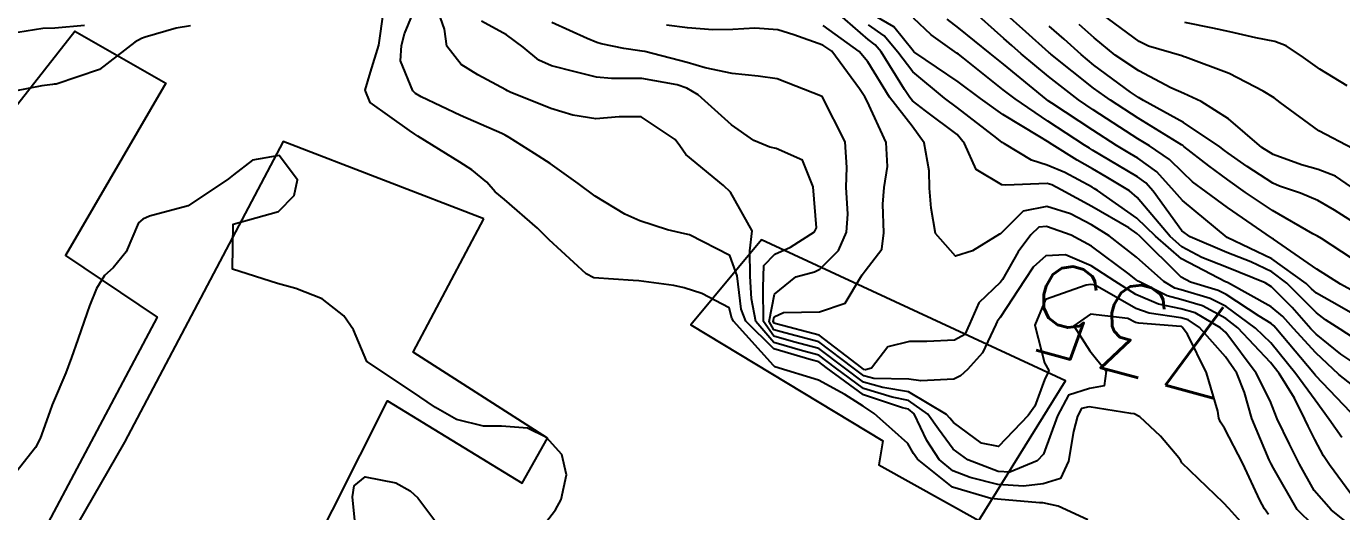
# Model space of a CAD drawing. Header units: metres. Extents: x 318500 to 325275, y 7408834 to 7428799.
# Drawn here: x 323313.2 to 323371.4, y 7419791.7 to 7419813.2 of the extents above; entities that cross this region are included whole.
import ezdxf
from ezdxf.enums import TextEntityAlignment as Align

# ---------------------------------------------------------------- set-up
doc = ezdxf.new("R2010")
doc.units = ezdxf.units.M
doc.header["$MEASUREMENT"] = 0
for name, color, linetype in [('Cotas', 45, 'Continuous'), ('Curvas de Nivel 1m', 11, 'Continuous'), ('Curvas de Nivel 5m', 15, 'Continuous'), ('Edificações', 30, 'Continuous'), ('Vias Primárias', 230, 'Continuous')]:
    doc.layers.add(name, color=color, linetype=linetype)
doc.styles.add('Style-STANDARD', font='STANDARD.shx')

msp = doc.modelspace()

# ---------------------------------------------------------------- linework, layer by layer
at = {"layer": 'Curvas de Nivel 1m', "flags": 128}
for points, elevation in [([(323368.182, 7419789.961), (323366.444, 7419791.878), (323366.214, 7419792.137), (323364.375, 7419793.908), (323364.32, 7419793.988), (323364.242, 7419794.127), (323363.42, 7419795.09), (323362.508, 7419795.936), (323362.262, 7419796.067), (323362.115, 7419796.089), (323360.266, 7419796.379), (323359.929, 7419796.301), (323359.753, 7419795.968), (323359.567, 7419795.284), (323359.348, 7419793.973), (323358.997, 7419793.21), (323358.225, 7419792.976), (323357.354, 7419792.873), (323356.224, 7419792.95), (323355, 7419793.261), (323354.233, 7419793.549), (323353.628, 7419794.049), (323353.081, 7419794.89), (323352.514, 7419796.066), (323352.263, 7419796.276), (323352, 7419796.338), (323350.272, 7419796.909), (323348.631, 7419798.117), (323348.294, 7419798.367), (323347.962, 7419798.458), (323346.302, 7419798.942), (323345.067, 7419800.169), (323344.864, 7419800.711), (323344.682, 7419802.175), (323344.353, 7419803.074), (323342.573, 7419803.992), (323342.367, 7419804.032), (323341.607, 7419804.211), (323340.376, 7419804.61), (323339.711, 7419804.91), (323338.392, 7419805.71), (323337.651, 7419806.267), (323336.409, 7419807.153), (323335.715, 7419807.592), (323334.594, 7419808.307), (323334.421, 7419808.404), (323334.263, 7419808.472), (323332.434, 7419809.276), (323330.697, 7419810.107), (323330.448, 7419810.249), (323330.323, 7419810.362), (323329.781, 7419811.688), (323329.824, 7419812.37), (323329.96, 7419812.885), (323330.497, 7419814.179)], 731), ([(323368.206, 7419791.621), (323368.027, 7419791.862), (323367.823, 7419792.257), (323367.072, 7419793.872), (323366.256, 7419795.441), (323366.085, 7419795.709), (323366.013, 7419795.884), (323365.959, 7419796.191), (323365.465, 7419797.892), (323364.622, 7419799.599), (323364.387, 7419799.909), (323364.349, 7419799.938), (323364.32, 7419799.944), (323362.462, 7419800.079), (323362.322, 7419800.12), (323361.98, 7419800.287), (323360.325, 7419800.489), (323359.584, 7419799.971), (323360.303, 7419798.858), (323361.015, 7419797.953), (323360.928, 7419797.305), (323360.278, 7419797.192), (323359.351, 7419796.897), (323358.868, 7419795.981), (323358.243, 7419794.291), (323357.968, 7419793.994), (323356.75, 7419793.494), (323356.232, 7419793.52), (323354.898, 7419794.033), (323354.245, 7419794.502), (323353.603, 7419795.399), (323353.132, 7419796.057), (323352.269, 7419796.657), (323351.548, 7419796.804), (323350.276, 7419797.191), (323349.035, 7419798.113), (323348.298, 7419798.664), (323347.571, 7419798.861), (323346.306, 7419799.228), (323345.505, 7419800.162), (323345.324, 7419801.16), (323345.267, 7419802.166), (323345.245, 7419803.279), (323345.355, 7419804.165), (323344.396, 7419805.889), (323344.086, 7419806.183), (323342.413, 7419807.546), (323342.145, 7419807.932), (323341.934, 7419808.207), (323340.435, 7419809.209), (323339.463, 7419809.216), (323338.433, 7419809.126), (323337.417, 7419809.288), (323336.44, 7419809.585), (323334.643, 7419810.307), (323334.514, 7419810.372), (323334.451, 7419810.406), (323333.198, 7419811.07), (323332.462, 7419811.533), (323331.839, 7419812.346), (323331.731, 7419813.097), (323331.281, 7419814.352)], 732), ([(323372.154, 7419795.802), (323370.289, 7419797.769), (323370.238, 7419797.831), (323369.934, 7419798.197), (323368.536, 7419799.857), (323368.435, 7419799.973), (323368.322, 7419800.066), (323367.793, 7419800.397), (323366.335, 7419801.357), (323365.98, 7419801.529), (323364.751, 7419801.904), (323364.343, 7419802.127), (323362.503, 7419803.938), (323362.372, 7419804.06), (323362.018, 7419804.301), (323360.389, 7419805.247), (323359.031, 7419805.981), (323358.616, 7419806.201), (323358.403, 7419806.262), (323356.58, 7419806.195), (323356.402, 7419806.207), (323355.259, 7419806.882), (323354.746, 7419808.037), (323354.426, 7419808.441), (323353.017, 7419809.486), (323352.448, 7419809.926), (323352.328, 7419810.072), (323352.098, 7419810.433), (323351.059, 7419812.091), (323350.791, 7419812.403), (323350.485, 7419812.644), (323348.784, 7419814.117)], 737), ([(323372.295, 7419798.121), (323371.406, 7419798.711), (323370.316, 7419799.591), (323370.08, 7419799.834), (323369.256, 7419800.772), (323368.338, 7419801.686), (323368.064, 7419801.863), (323366.35, 7419802.557), (323365.26, 7419802.992), (323364.363, 7419803.458), (323363.851, 7419803.918), (323362.395, 7419805.64), (323362.046, 7419805.944), (323361.014, 7419806.562), (323360.41, 7419806.911), (323359.739, 7419807.295), (323358.636, 7419807.987), (323358.422, 7419808.126), (323358.083, 7419808.337), (323356.44, 7419809.326), (323355.453, 7419810.03), (323354.461, 7419810.768), (323352.556, 7419812.069), (323352.511, 7419812.1), (323352.481, 7419812.14), (323351.613, 7419813.205), (323350.497, 7419813.842)], 739), ([(323372.009, 7419801.477), (323371.396, 7419801.814), (323370.35, 7419802.476), (323368.427, 7419803.802), (323368.37, 7419803.838), (323368.343, 7419803.86), (323366.39, 7419805.208), (323365.452, 7419805.894), (323364.847, 7419806.346), (323364.408, 7419806.755), (323363.818, 7419807.323), (323362.943, 7419807.932), (323362.425, 7419808.242), (323361.628, 7419808.752), (323360.443, 7419809.522), (323359.795, 7419809.97), (323358.465, 7419811.003), (323357.261, 7419812.008), (323356.844, 7419812.375), (323356.487, 7419812.686), (323354.97, 7419814.035)], 742), ([(323372.353, 7419802.645), (323370.547, 7419803.827), (323370.372, 7419803.931), (323370.166, 7419804.04), (323368.388, 7419805.077), (323367.192, 7419805.872), (323366.405, 7419806.425), (323365.563, 7419807.044), (323364.463, 7419807.909), (323364.42, 7419807.942), (323364.353, 7419807.979), (323362.438, 7419809.15), (323361.204, 7419809.952), (323360.458, 7419810.491), (323358.565, 7419811.989), (323358.519, 7419812.028), (323358.481, 7419812.062), (323357.461, 7419812.977), (323356.498, 7419813.829)], 743), ([(323371.947, 7419807.807), (323370.432, 7419808.6), (323368.729, 7419809.856), (323368.453, 7419810.057), (323367.975, 7419810.347), (323366.469, 7419811.13), (323364.529, 7419811.86), (323364.479, 7419811.875), (323364.371, 7419811.912), (323362.899, 7419812.349), (323362.486, 7419812.551), (323360.57, 7419813.959)], 746), ([(323315.787, 7419813.254), (323314.478, 7419813.138), (323313.942, 7419813.121), (323312.474, 7419812.893)], 731), ([(323370.199, 7419791.123), (323369.48, 7419791.841), (323368.43, 7419793.665), (323368.329, 7419793.859), (323368.299, 7419793.917), (323368.242, 7419794.034), (323367.463, 7419795.868), (323367.14, 7419797.009), (323366.797, 7419797.875), (323366.301, 7419798.6), (323365.15, 7419799.898), (323364.656, 7419800.238), (323364.324, 7419800.325), (323362.92, 7419800.525), (323362.328, 7419800.737), (323360.537, 7419801.759), (323360.338, 7419801.803), (323360.141, 7419801.766), (323358.331, 7419801.129), (323357.864, 7419799.997), (323358.295, 7419798.325), (323358.484, 7419797.987), (323358.421, 7419797.855), (323358.284, 7419797.58), (323357.855, 7419796.407), (323357.565, 7419796), (323356.246, 7419794.619), (323355.504, 7419794.771), (323354.256, 7419795.682), (323354.097, 7419795.881), (323353.947, 7419796.045), (323352.275, 7419797.039), (323351.129, 7419797.235), (323350.281, 7419797.476), (323349.436, 7419798.109), (323348.303, 7419798.961), (323347.18, 7419799.264), (323346.31, 7419799.511), (323345.846, 7419800.157), (323345.841, 7419801.664), (323345.848, 7419802.157), (323345.862, 7419802.643), (323346.355, 7419803.136), (323347.053, 7419803.447), (323348.114, 7419804.124), (323348.192, 7419804.303), (323348.047, 7419806.125), (323347.571, 7419807.292), (323346.417, 7419807.81), (323346.133, 7419807.87), (323345.423, 7419808.165), (323344.43, 7419808.862), (323342.963, 7419810.195), (323342.454, 7419810.491), (323342.03, 7419810.633), (323340.46, 7419810.907), (323339.127, 7419810.917), (323338.457, 7419810.971), (323337.521, 7419811.207), (323336.462, 7419811.473), (323335.906, 7419811.73), (323335.21, 7419812.299), (323334.478, 7419812.838), (323333.368, 7419813.446)], 733), ([(323372.196, 7419790.853), (323370.985, 7419791.818), (323370.223, 7419792.678), (323369.578, 7419793.84), (323369.128, 7419794.726), (323368.587, 7419795.855), (323368.272, 7419796.647), (323367.661, 7419797.866), (323366.317, 7419799.673), (323366.076, 7419799.884), (323364.961, 7419800.535), (323364.328, 7419800.724), (323363.332, 7419800.927), (323362.334, 7419801.359), (323361.402, 7419801.949), (323360.35, 7419802.625), (323359.224, 7419803.11), (323358.356, 7419803.06), (323357.787, 7419802.559), (323357.417, 7419802.004), (323356.323, 7419800.334), (323356.191, 7419800.152), (323356.131, 7419800.022), (323355.552, 7419798.776), (323354.885, 7419798.034), (323354.567, 7419797.756), (323354.283, 7419797.603), (323352.816, 7419797.528), (323352.283, 7419797.6), (323350.737, 7419797.639), (323350.285, 7419797.755), (323349.824, 7419798.105), (323348.307, 7419799.257), (323346.794, 7419799.662), (323346.315, 7419799.796), (323346.095, 7419800.153), (323346.332, 7419801.368), (323347.284, 7419802.136), (323348.115, 7419802.351), (323348.345, 7419802.469), (323349.169, 7419803.3), (323349.524, 7419804.108), (323349.577, 7419804.913), (323349.512, 7419806.109), (323349.545, 7419806.973), (323349.473, 7419808.109), (323348.45, 7419810.12), (323346.461, 7419810.901), (323345.609, 7419811.017), (323344.464, 7419811.136), (323343.275, 7419811.385), (323342.471, 7419811.62), (323340.6, 7419812.106), (323340.478, 7419812.12), (323340.38, 7419812.133), (323339.675, 7419812.242), (323338.663, 7419812.447), (323338.474, 7419812.51), (323338.052, 7419812.688), (323336.487, 7419813.386)], 734), ([(323371.459, 7419795.019), (323370.898, 7419795.82), (323370.273, 7419796.68), (323369.408, 7419797.843), (323368.31, 7419799.22), (323367.635, 7419799.867), (323366.329, 7419800.823), (323365.622, 7419801.18), (323364.336, 7419801.557), (323364.061, 7419801.638), (323363.571, 7419801.922), (323362.356, 7419803.001), (323361.154, 7419803.952), (323360.377, 7419804.436), (323359.438, 7419804.92), (323358.389, 7419805.246), (323357.344, 7419805.047), (323356.371, 7419804.07), (323356.349, 7419804.042), (323356.3, 7419804.021), (323355.104, 7419803.287), (323354.355, 7419803.051), (323353.461, 7419804.054), (323353.266, 7419805.177), (323353.203, 7419806.058), (323353.18, 7419806.831), (323352.969, 7419808.062), (323352.431, 7419808.804), (323351.429, 7419810.085), (323350.473, 7419811.65), (323350.089, 7419812.104), (323348.491, 7419813.261)], 736), ([(323372.279, 7419797.056), (323371.32, 7419797.815), (323370.304, 7419798.77), (323369.309, 7419799.845), (323368.846, 7419800.373), (323368.329, 7419800.808), (323366.386, 7419801.88), (323366.34, 7419801.899), (323366.308, 7419801.913), (323364.355, 7419802.927), (323363.203, 7419803.928), (323362.382, 7419804.732), (323360.641, 7419805.958), (323360.489, 7419806.048), (323360.401, 7419806.098), (323359.187, 7419806.757), (323358.411, 7419807.078), (323357.71, 7419807.298), (323356.512, 7419808.019), (323356.421, 7419808.087), (323356.173, 7419808.273), (323354.444, 7419809.617), (323353.857, 7419810.049), (323352.467, 7419811.209), (323351.804, 7419812.08), (323351.198, 7419812.801), (323350.492, 7419813.293)], 738), ([(323372.325, 7419800.279), (323371.349, 7419800.833), (323370.336, 7419801.41), (323370.106, 7419801.602), (323369.867, 7419801.837), (323368.356, 7419802.938), (323366.37, 7419803.88), (323364.394, 7419805.511), (323364.037, 7419805.915), (323363.264, 7419806.782), (323362.415, 7419807.391), (323362.067, 7419807.594), (323361.484, 7419807.949), (323360.43, 7419808.626), (323358.616, 7419809.818), (323358.449, 7419809.925), (323358.363, 7419809.991), (323356.473, 7419811.547), (323355.885, 7419812.026), (323354.491, 7419813.139), (323353.985, 7419813.538)], 741), ([(323371.684, 7419810.59), (323370.472, 7419811.319), (323369.76, 7419811.841), (323368.987, 7419812.354), (323368.487, 7419812.55), (323367.64, 7419812.717), (323366.491, 7419812.977), (323365.743, 7419813.142), (323364.495, 7419813.394)], 747), ([(323372.377, 7419804.284), (323371.127, 7419805.08), (323370.395, 7419805.513), (323369.629, 7419805.842), (323368.692, 7419806.144), (323368.404, 7419806.276), (323367.267, 7419807.016), (323366.417, 7419807.608), (323366.261, 7419807.724), (323366.044, 7419807.886), (323364.436, 7419808.96), (323362.676, 7419809.937), (323362.452, 7419810.066), (323362.093, 7419810.306), (323360.473, 7419811.5), (323359.911, 7419811.969), (323359.161, 7419812.654), (323358.492, 7419813.227)], 744), ([(323336.195, 7419791.255), (323336.649, 7419791.83), (323336.888, 7419792.273), (323337.132, 7419793.365), (323336.917, 7419794.273), (323336.247, 7419795.025), (323335.399, 7419795.44), (323334.252, 7419795.525), (323333.46, 7419795.53), (323332.255, 7419795.827), (323331.334, 7419796.349), (323330.271, 7419797.072), (323328.29, 7419798.39), (323327.696, 7419799.791), (323327.27, 7419800.406), (323326.321, 7419801.167), (323325.142, 7419801.618), (323324.331, 7419801.838), (323322.34, 7419802.47), (323322.37, 7419804.47), (323324.376, 7419805.026), (323325.081, 7419805.735), (323325.224, 7419806.432), (323324.406, 7419807.498), (323323.236, 7419807.291), (323322.393, 7419806.652), (323322.167, 7419806.473), (323320.378, 7419805.277), (323318.669, 7419804.813), (323318.372, 7419804.691), (323318.187, 7419804.523), (323317.644, 7419803.237), (323317.059, 7419802.539), (323316.684, 7419802.196), (323316.326, 7419801.624), (323316.015, 7419800.852), (323315.909, 7419800.554), (323315.498, 7419799.358), (323315.223, 7419798.561), (323314.963, 7419797.88), (323314.403, 7419796.569), (323314.36, 7419796.468), (323314.254, 7419796.168), (323313.836, 7419794.976), (323313.621, 7419794.579), (323312.212, 7419792.775)], 729), ([(323327.813, 7419790.766), (323327.66, 7419792.396), (323327.728, 7419792.887), (323328.223, 7419793.281), (323329.578, 7419793.012), (323330.215, 7419792.664), (323330.55, 7419792.357), (323331.657, 7419790.876)], 729)]:
    msp.add_lwpolyline(points, dxfattribs=dict(at, elevation=elevation))
at = {"layer": 'Curvas de Nivel 5m', "flags": 128}
for points, elevation in [([(323360.201, 7419791.379), (323358.891, 7419791.98), (323358.212, 7419792.13), (323358.067, 7419792.137), (323356.214, 7419792.29), (323355.915, 7419792.323), (323354.222, 7419792.827), (323352.661, 7419794.064), (323352.495, 7419794.319), (323352.247, 7419794.756), (323351.552, 7419795.379), (323350.748, 7419796.093), (323350.265, 7419796.415), (323349.454, 7419796.927), (323348.282, 7419797.555), (323346.346, 7419798.149), (323346.291, 7419798.208), (323344.522, 7419800.177), (323344.451, 7419800.308), (323344.326, 7419800.76), (323343.126, 7419801.399), (323342.334, 7419801.642), (323341.878, 7419801.75), (323340.337, 7419801.961), (323340.079, 7419801.976), (323338.338, 7419802.094), (323337.994, 7419802.263), (323336.362, 7419803.769), (323335.84, 7419804.288), (323334.389, 7419805.556), (323333.974, 7419805.896), (323333.603, 7419806.322), (323332.941, 7419806.874), (323332.403, 7419807.207), (323330.549, 7419808.359), (323330.421, 7419808.447), (323330.175, 7419808.613), (323328.442, 7419809.854), (323328.219, 7419810.393), (323328.458, 7419811.19), (323328.816, 7419812.385), (323329.031, 7419813.843)], 730), ([(323320.481, 7419813.239), (323319.849, 7419813.137), (323318.473, 7419812.737), (323318.314, 7419812.681), (323318.018, 7419812.527), (323316.458, 7419811.304), (323314.536, 7419810.664), (323314.451, 7419810.656), (323314.378, 7419810.653), (323313.911, 7419810.585), (323312.698, 7419810.346)], 730), ([(323372.213, 7419792.024), (323370.908, 7419793.82), (323370.64, 7419794.22), (323370.251, 7419794.929), (323369.954, 7419795.531), (323369.812, 7419795.837), (323369.359, 7419796.759), (323368.68, 7419797.854), (323368.297, 7419798.342), (323366.853, 7419799.875), (323366.324, 7419800.291), (323365.283, 7419800.849), (323364.332, 7419801.131), (323363.713, 7419801.298), (323362.435, 7419801.939), (323362.341, 7419802.006), (323362.032, 7419802.256), (323360.363, 7419803.487), (323359.472, 7419803.973), (323358.376, 7419804.362), (323358.043, 7419804.327), (323357.681, 7419804), (323357.123, 7419803.244), (323356.436, 7419802.019), (323356.339, 7419801.895), (323355.379, 7419800.98), (323354.974, 7419800.033), (323354.765, 7419799.584), (323354.309, 7419799.336), (323353.086, 7419799.28), (323352.308, 7419799.278), (323351.349, 7419799.04), (323350.636, 7419798.095), (323350.368, 7419798.019), (323350.289, 7419798.041), (323350.209, 7419798.101), (323348.312, 7419799.555), (323346.411, 7419800.056), (323346.319, 7419800.079), (323346.277, 7419800.151), (323346.322, 7419800.359), (323346.731, 7419800.551), (323348.325, 7419800.586), (323349.473, 7419800.964), (323350.15, 7419802.102), (323350.214, 7419802.229), (323350.344, 7419802.399), (323351.084, 7419803.364), (323351.172, 7419804.088), (323351.134, 7419805.344), (323351.187, 7419806.088), (323351.335, 7419807.012), (323351.279, 7419808.087), (323350.447, 7419809.913), (323350.331, 7419810.101), (323350.103, 7419810.456), (323348.878, 7419812.116), (323348.483, 7419812.386), (323347.189, 7419812.841), (323346.489, 7419813.07), (323345.472, 7419813.147), (323344.489, 7419813.078), (323343.61, 7419813.068), (323342.489, 7419813.148), (323341.551, 7419813.274)], 735), ([(323372.311, 7419799.22), (323371.372, 7419799.814), (323370.736, 7419800.236), (323370.327, 7419800.543), (323369.68, 7419801.186), (323369.021, 7419801.85), (323368.347, 7419802.355), (323367.422, 7419802.801), (323366.36, 7419803.219), (323364.732, 7419803.905), (323364.374, 7419804.176), (323363.101, 7419805.929), (323362.77, 7419806.301), (323362.406, 7419806.568), (323361.542, 7419807.079), (323360.418, 7419807.743), (323360.281, 7419807.824), (323360.055, 7419807.965), (323358.436, 7419809.028), (323356.993, 7419810.012), (323356.456, 7419810.409), (323354.689, 7419811.826), (323354.479, 7419811.989), (323354.404, 7419812.041), (323353.272, 7419812.842), (323352.495, 7419813.581)], 740), ([(323372.301, 7419805.801), (323371.173, 7419806.584), (323370.411, 7419806.89), (323369.669, 7419807.097), (323368.417, 7419807.545), (323367.908, 7419807.865), (323366.439, 7419809.132), (323365.231, 7419809.898), (323364.455, 7419810.242), (323363.883, 7419810.494), (323362.47, 7419811.249), (323361.419, 7419811.951), (323360.488, 7419812.711), (323359.826, 7419813.303)], 745)]:
    msp.add_lwpolyline(points, dxfattribs=dict(at, elevation=elevation))
at = {"layer": 'Edificações'}
for points in [[(323310.573, 7419806.91), (323315.369, 7419813.007), (323319.387, 7419810.702), (323314.959, 7419803.073), (323319.015, 7419800.351), (323310.603, 7419784.537), (323308.517, 7419781.282), (323305.115, 7419782.543)], [(323333.475, 7419804.696), (323324.584, 7419808.121), (323317.569, 7419794.818), (323309.01, 7419779.962), (323307.044, 7419776.098), (323314.729, 7419771.657), (323308.062, 7419759.671), (323317.069, 7419753.487), (323321.137, 7419750.439), (323326.083, 7419758.343), (323332.042, 7419769.618), (323332.611, 7419773.551), (323329.028, 7419775.176), (323332.381, 7419782.063), (323328.84, 7419783.531), (323323.9, 7419774.302), (323318.852, 7419776.786), (323325.558, 7419789.41), (323329.213, 7419796.65), (323335.165, 7419792.999), (323336.296, 7419794.994), (323330.343, 7419798.795), (323333.475, 7419804.696)], [(323355.38, 7419791.344), (323359.214, 7419797.53), (323345.767, 7419803.775), (323342.641, 7419800.004), (323351.134, 7419794.878), (323350.957, 7419793.818), (323355.38, 7419791.344)]]:
    msp.add_lwpolyline(points, close=True, dxfattribs=at)
at = {"layer": 'Vias Primárias'}
for points in [[(323463.151, 7419593.445, 0), (323461.926, 7419601.304, 0.173993)], [(323715.644, 7420145.548, 0), (323709.04, 7420132.939)], [(323831.088, 7420001.787, 0), (323833.844, 7420008.443, 0.220888)]]:
    msp.add_lwpolyline(points, format="xyb", dxfattribs=at)

# ---------------------------------------------------------------- texts
at = {"layer": 'Cotas', "style": 'Style-STANDARD'}
msp.add_text('735', height=4, rotation=164.83197, dxfattribs=at).set_placement((323362.208, 7419799.797, 735), align=Align.MIDDLE_CENTER)

doc.saveas('drawing.dxf')
